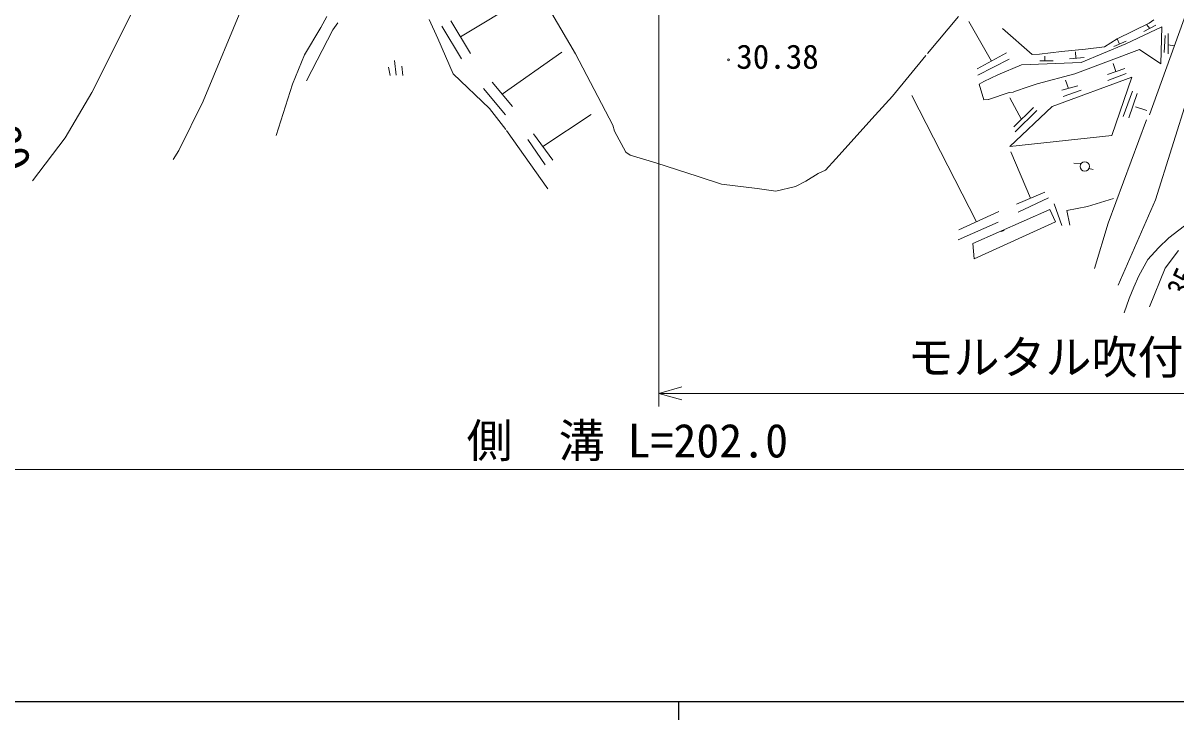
# Model space of a CAD drawing. Units: millimetres, scale not verified. Extents: x 40000 to 680000, y 20000 to 380000.
# Drawn here: x 132374 to 195043, y 204000 to 241880 of the extents above; entities that cross this region are included whole.
import ezdxf
from ezdxf.enums import TextEntityAlignment as Align

# ---------------------------------------------------------------- set-up
doc = ezdxf.new("R2010")
doc.units = ezdxf.units.MM
doc.header["$LTSCALE"] = 1000
for name, color, linetype, lineweight in [('M-BGD', 7, 'Continuous', 13), ('M-STR-HTXT', 7, 'Continuous', 13), ('M-TTL-BAND', 7, 'Continuous', 25)]:
    doc.layers.add(name, color=color, linetype=linetype, lineweight=lineweight)
doc.styles.add('ＭＳ ゴシック', font='')
doc.styles.get('ＭＳ ゴシック').set_extended_font_data('MS Gothic')

msp = doc.modelspace()

# ---------------------------------------------------------------- linework, layer by layer
at = {"layer": 'M-BGD'}
for p, q in [((166933, 256393), (166933, 221035)), ((162405, 240213), (158987, 246039)), ((136120, 238107), (139484, 244832)), ((159556, 243204), (156153, 241123)), ((144399, 242999), (142165, 237626)), ((193597, 236894), (195650, 242569)), ((148891, 242234), (148559, 241644)), ((154455, 242071), (154928, 241039)), ((155630, 242006), (156687, 240222)), ((183227, 242244), (181540, 240233)), ((183783, 241968), (185015, 239810)), ((193845, 242055), (193584, 241876)), ((148559, 241644), (147672, 240156)), ((147780, 238744), (149208, 241504)), ((149490, 241885), (149208, 241504)), ((155134, 241711), (156213, 239929)), ((185610, 241587), (187233, 240164)), ((193584, 241876), (191840, 241015)), ((194276, 241668), (192320, 240752)), ((193294, 241417), (193947, 241757)), ((193444, 241808), (193620, 241589)), ((194276, 241668), (194214, 239671)), ((194621, 241308), (194625, 240204)), ((154928, 241039), (155752, 239123)), ((189890, 239730), (192320, 240752)), ((191840, 241015), (191152, 240594)), ((191667, 240611), (192336, 240899)), ((191840, 241015), (191966, 240740)), ((194461, 241210), (194409, 240272)), ((194623, 240697), (194953, 240642)), ((147672, 240156), (147015, 238565)), ((161660, 240298), (158415, 238018)), ((162405, 240213), (164434, 236322)), ((181452, 240125), (179633, 237908)), ((185828, 240257), (184241, 239384)), ((187233, 240164), (187631, 240196)), ((187631, 240196), (188814, 240336)), ((187913, 240086), (187916, 239828)), ((190119, 240466), (188814, 240336)), ((193059, 240440), (189542, 239128)), ((189581, 240308), (189609, 239965)), ((191152, 240594), (190119, 240466)), ((194214, 239671), (193059, 240440)), ((152244, 239484), (152323, 239023)), ((152557, 239849), (152663, 239050)), ((152972, 239542), (153012, 239036)), ((185982, 239921), (184268, 239047)), ((186644, 239615), (185358, 239066)), ((186644, 239615), (189890, 239730)), ((187640, 239826), (188368, 239830)), ((190053, 240001), (189251, 239936)), ((192266, 239413), (191316, 239082)), ((191630, 239685), (191774, 239242)), ((157728, 237242), (155752, 239123)), ((185358, 239066), (184593, 238712)), ((187506, 238572), (189542, 239128)), ((188309, 237351), (192640, 238936)), ((189042, 238771), (189211, 238332)), ((192331, 239132), (191342, 238755)), ((192640, 238936), (191556, 235775)), ((147015, 238565), (146141, 235767)), ((157406, 238326), (158606, 236893)), ((157865, 238660), (158988, 237349)), ((184593, 238712), (184342, 238561)), ((184342, 238561), (184595, 237702)), ((186220, 238139), (187065, 238423)), ((187065, 238423), (187506, 238572)), ((189708, 238469), (188836, 238229)), ((189897, 238232), (188905, 237897)), ((192675, 238179), (192170, 236809)), ((136120, 238107), (134654, 235641)), ((140836, 234952), (142165, 237626)), ((178691, 236881), (179633, 237908)), ((180682, 237940), (184202, 231071)), ((184842, 237721), (184595, 237702)), ((184850, 237731), (185974, 238110)), ((186211, 238128), (185974, 238110)), ((186015, 237824), (186641, 236638)), ((192943, 238056), (192481, 236731)), ((195706, 237925), (193928, 232263)), ((157728, 237242), (158622, 236088)), ((163247, 236913), (160626, 235174)), ((188309, 237351), (186010, 235164)), ((187297, 237294), (186235, 236232)), ((187480, 237122), (186298, 235974)), ((192838, 237321), (193469, 237122)), ((164434, 236322), (164515, 236002)), ((178691, 236881), (176556, 234509)), ((193445, 236627), (191366, 231009)), ((134654, 235641), (132889, 233304)), ((160899, 232873), (158653, 236048)), ((160124, 235868), (161169, 234423)), ((165131, 234859), (164515, 236002)), ((191556, 235775), (186010, 235164)), ((159804, 235545), (160754, 234178)), ((140836, 234952), (140530, 234468)), ((165131, 234859), (165382, 234708)), ((165382, 234708), (166762, 234285)), ((176556, 234509), (176001, 233889)), ((186066, 234889), (187138, 232365)), ((169080, 233548), (166762, 234285)), ((176001, 233889), (175596, 233700)), ((189493, 234272), (189883, 234245)), ((190307, 233966), (190539, 233927)), ((170340, 233117), (169080, 233548)), ((174926, 233284), (174358, 232997)), ((175596, 233700), (174926, 233284)), ((172283, 232894), (170340, 233117)), ((173297, 232748), (172283, 232894)), ((174358, 232997), (173297, 232748)), ((187920, 232693), (186367, 232042)), ((188116, 232374), (186475, 231597)), ((188428, 232058), (188839, 230877)), ((190235, 231902), (189120, 231688)), ((191643, 232344), (190235, 231902)), ((193928, 232263), (191894, 227627)), ((185420, 231630), (183246, 230632)), ((184004, 229890), (188185, 231749)), ((188492, 231069), (188185, 231749)), ((189120, 231688), (189273, 230900)), ((185376, 231059), (183202, 230091)), ((188492, 231069), (184075, 229060)), ((191366, 231009), (190615, 228544)), ((195738, 231032), (194664, 230209)), ((185703, 230608), (185538, 230552)), ((194093, 229668), (194664, 230209)), ((184004, 229890), (184075, 229060)), ((193508, 229030), (194093, 229668)), ((195183, 229511), (194459, 228560)), ((193508, 229030), (193024, 228142)), ((192751, 227526), (193024, 228142)), ((194459, 228560), (193612, 226448)), ((192751, 227526), (192503, 226911)), ((192503, 226911), (192229, 226125)), ((166933, 221753), (168183, 222101)), ((166933, 221753), (217703, 221753)), ((166933, 221753), (168183, 221406))]:
    msp.add_line(p, q, dxfattribs=at)
for centre, radius in [((170727, 239886), 50), ((190083, 234087), 255)]:
    msp.add_circle(centre, radius, dxfattribs=at)
at = {"layer": 'M-STR-HTXT'}
msp.add_line((85564, 217617), (267351, 217617), dxfattribs=at)
at = {"layer": 'M-TTL-BAND'}
for p, q in [((40000, 205000), (579000, 205000)), ((168000, 205000), (168000, 204000))]:
    msp.add_line(p, q, dxfattribs=at)

# ---------------------------------------------------------------- texts
at = {"layer": 'M-BGD', "style": 'ＭＳ ゴシック'}
msp.add_text('30.38', height=1320, dxfattribs=at).set_placement((173385, 240714), align=Align.TOP_CENTER)
msp.add_text('A=80', height=1833, rotation=289.932, dxfattribs=at).set_placement((128978, 238082), align=Align.BOTTOM_LEFT)
at = {"layer": 'M-BGD', "style": 'ＭＳ ゴシック', "width": 0.8}
msp.add_text('35', height=1320, rotation=65.399, dxfattribs=at).set_placement((195381, 227775), align=Align.MIDDLE_CENTER)
at = {"layer": 'M-BGD', "style": 'ＭＳ ゴシック'}
msp.add_text('モルタル吹付 L=50.8', height=1833, dxfattribs=at).set_placement((192318, 222253), align=Align.BOTTOM_CENTER)
at = {"layer": 'M-STR-HTXT', "style": 'ＭＳ ゴシック'}
msp.add_text('側\u3000溝 L=202.0', height=1833, dxfattribs=at).set_placement((165222, 217717), align=Align.BOTTOM_CENTER)

doc.saveas('drawing.dxf')
